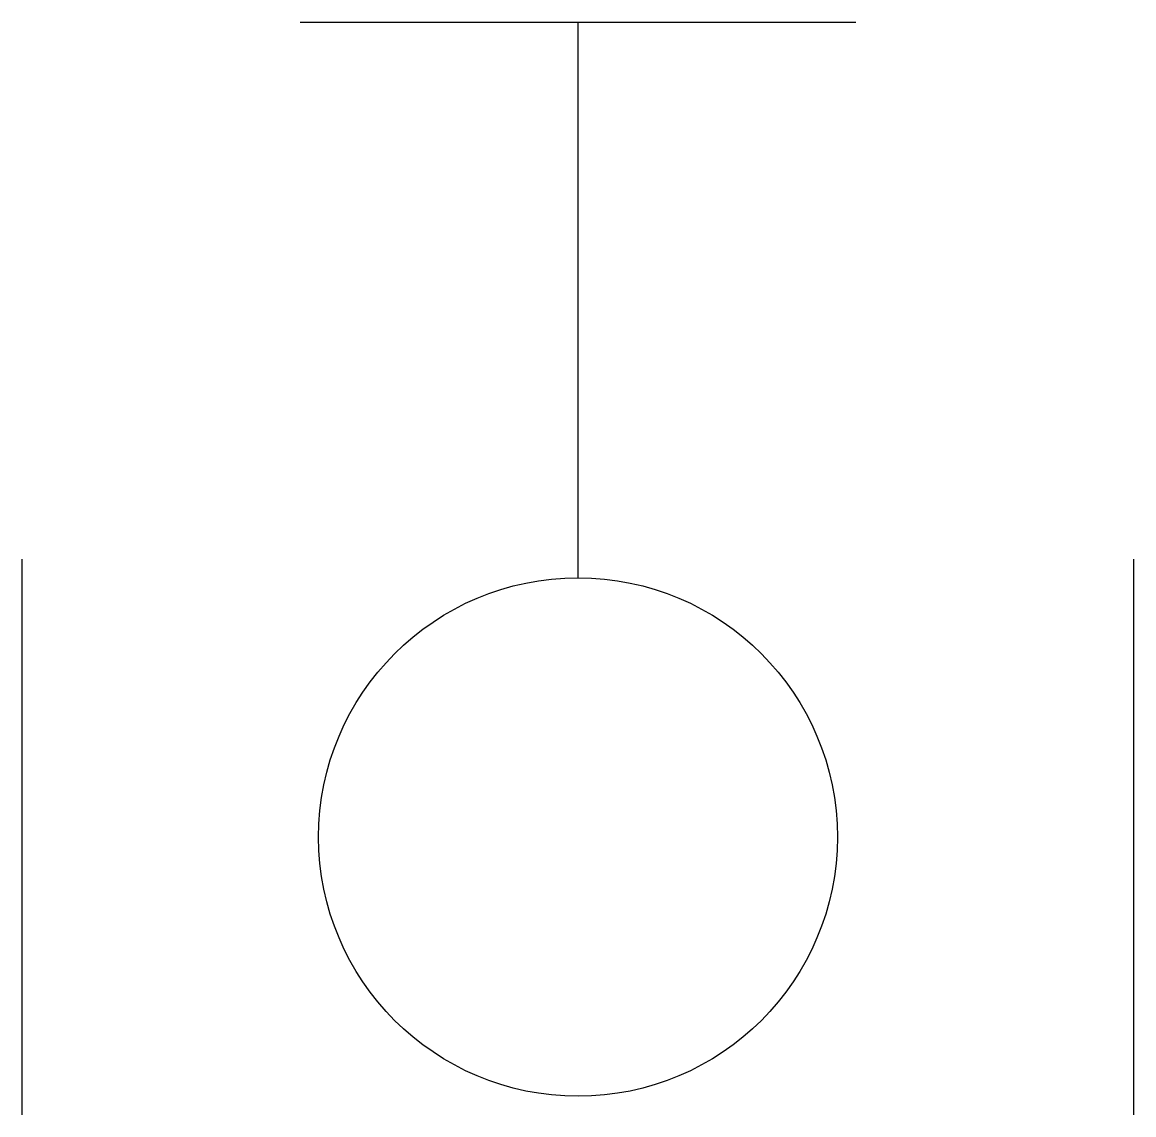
# Model space of a CAD drawing. Header units: millimetres. Extents: x -2887.449 to -2887.209, y 1177.679 to 1177.915.
import ezdxf

# ---------------------------------------------------------------- set-up
doc = ezdxf.new("R2010")
doc.units = ezdxf.units.MM
doc.header["$LTSCALE"] = 10
doc.layers.add('Hds_símbolos', color=2, linetype='Continuous')

msp = doc.modelspace()

# ---------------------------------------------------------------- linework, layer by layer
at = {"layer": 'Hds_símbolos'}
for p, q in [((-2887.38897, 1177.91467), (-2887.26897, 1177.91467)), ((-2887.32897, 1177.79467), (-2887.32897, 1177.91467)), ((-2887.44897, 1177.67867), (-2887.44897, 1177.79867)), ((-2887.20897, 1177.67867), (-2887.20897, 1177.79867))]:
    msp.add_line(p, q, dxfattribs=at)
at = {"layer": 'Hds_símbolos', "color": 2}
msp.add_circle((-2887.32897, 1177.73867), 0.056, dxfattribs=at)

doc.saveas('drawing.dxf')
